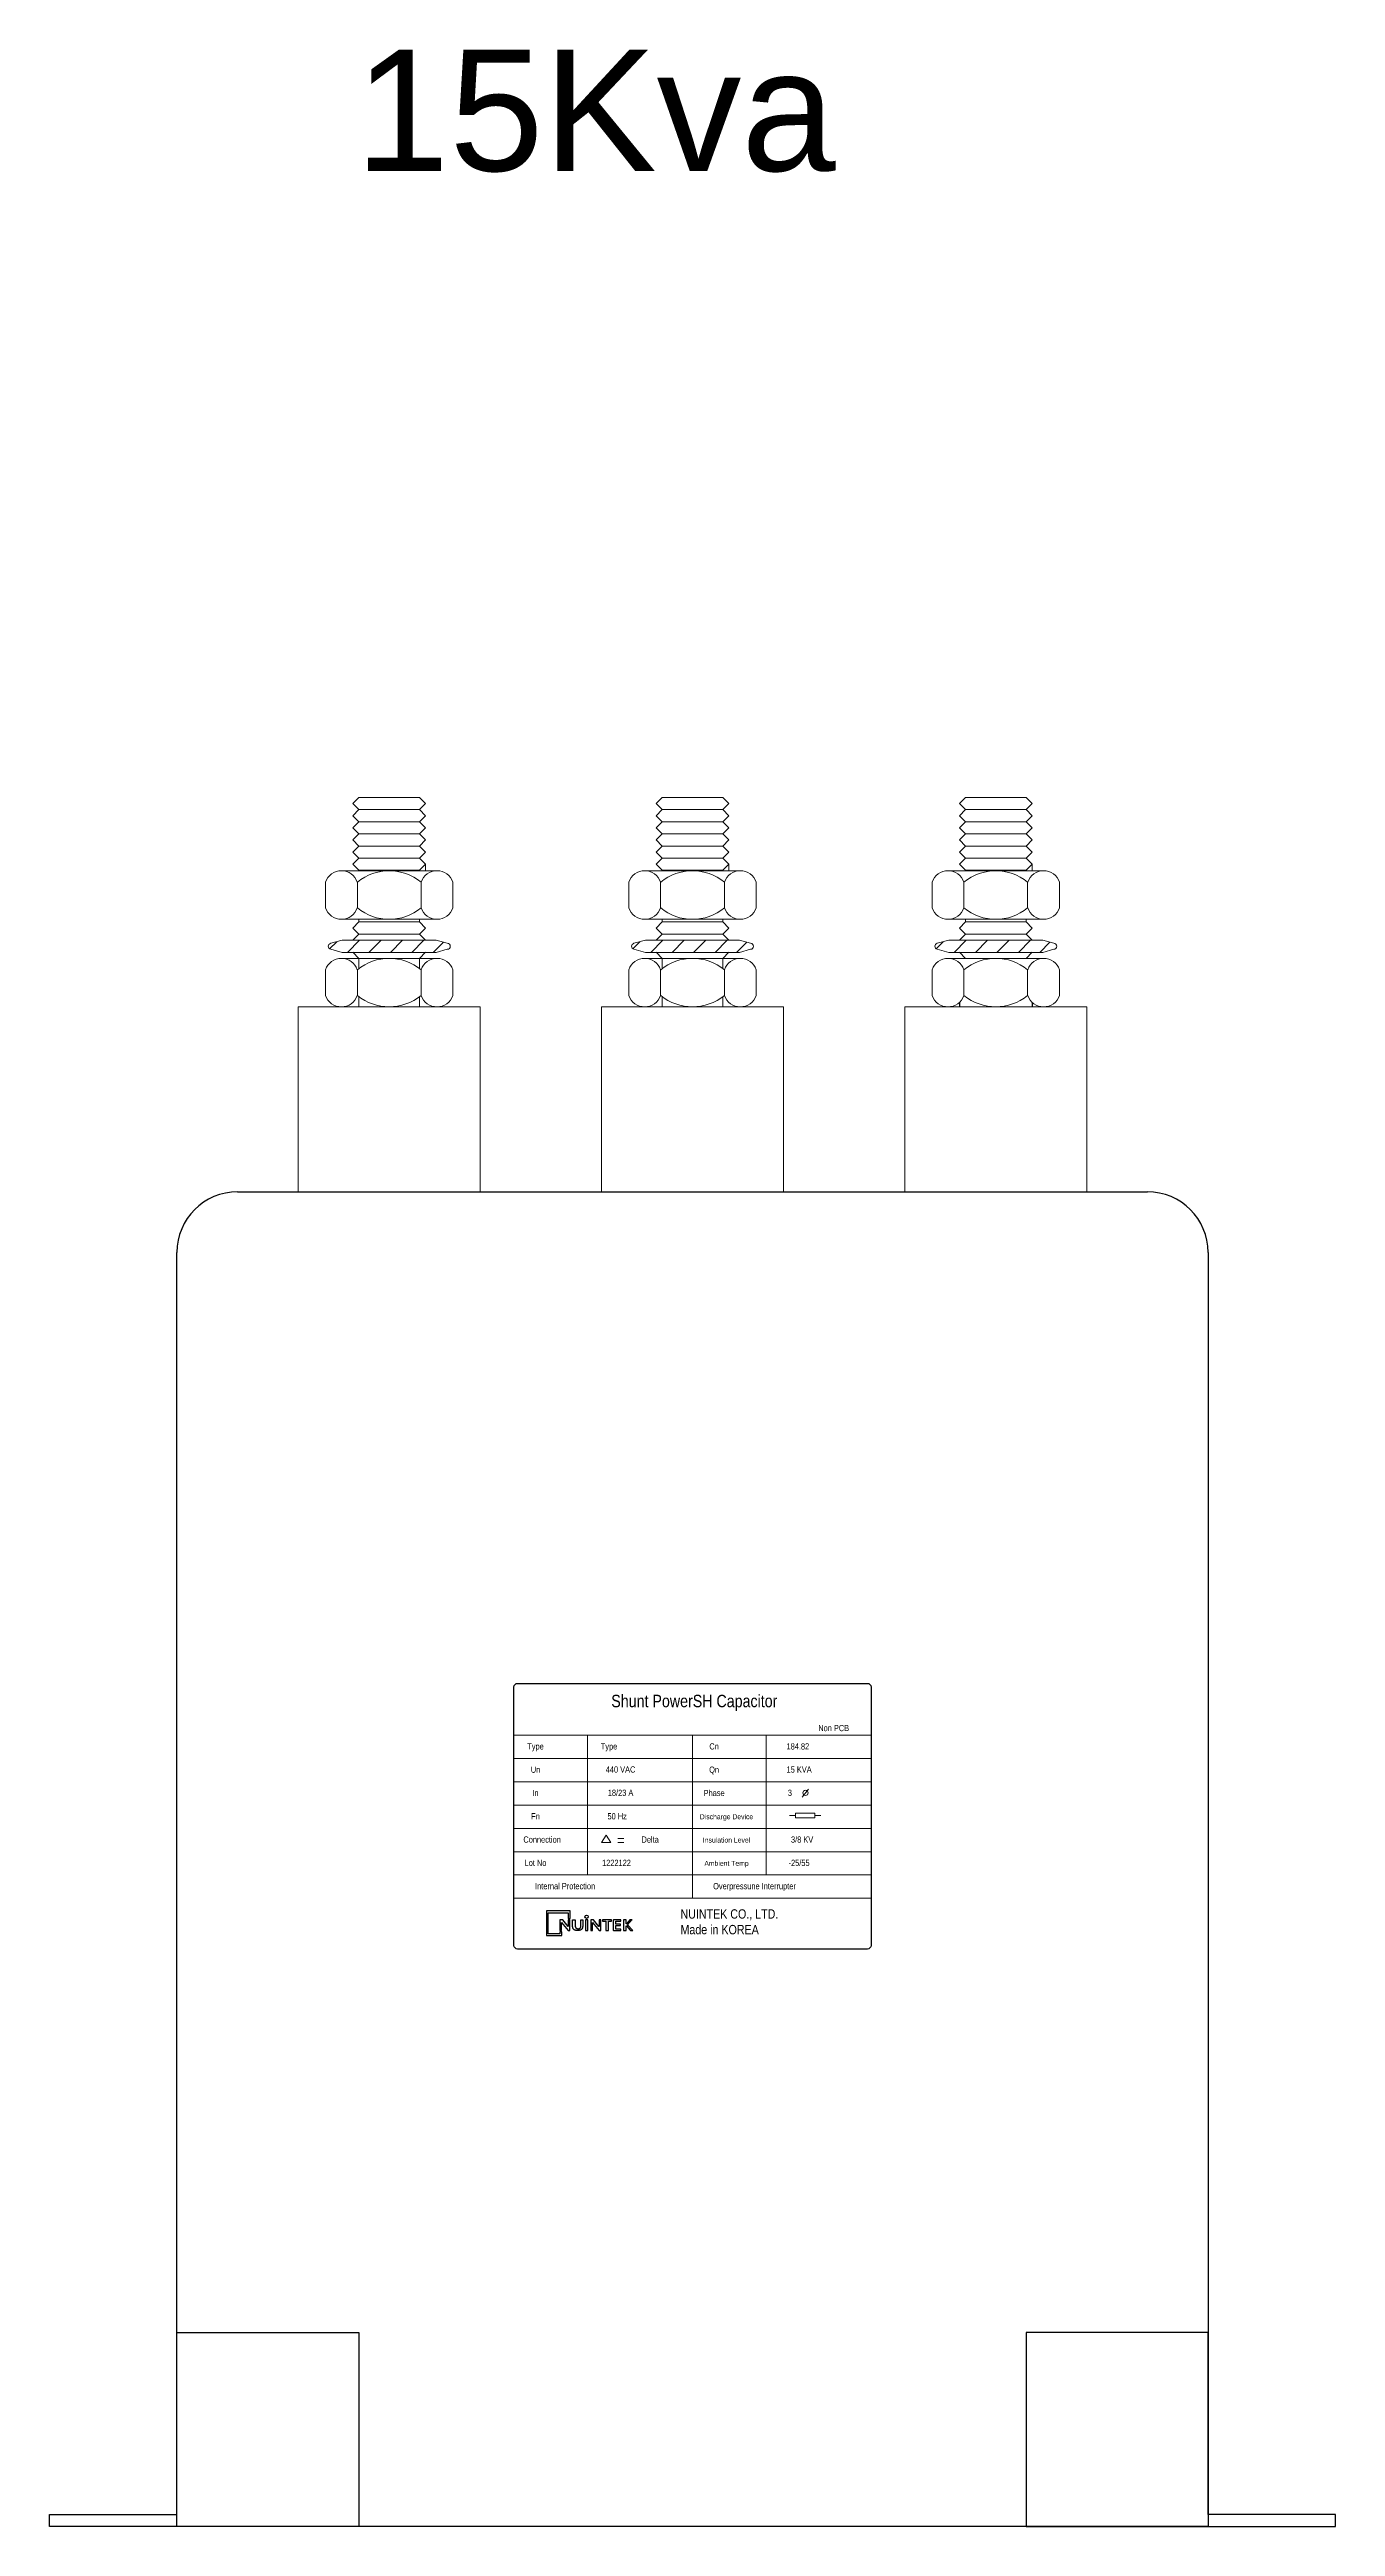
# Model space of a CAD drawing. Header units: millimetres. Extents: x 14 to 2169, y 59 to 467.
# Drawn here: x 274.6 to 486.6, y 58.8 to 467.1 of the extents above; entities that cross this region are included whole.
import ezdxf
from ezdxf.enums import TextEntityAlignment as Align

# ---------------------------------------------------------------- set-up
doc = ezdxf.new("R2010")
doc.units = ezdxf.units.MM
doc.layers.add('00', color=7, linetype='Continuous', lineweight=0)
doc.styles.add('Helvetica-Narrow', font='txt')

# ---------------------------------------------------------------- blocks, each defined once
blk = doc.blocks.new('Nuintek')
at = {"color": 150}
blk.add_lwpolyline([(1.82, 2.33), (1.82, 3.83), (-2.8, 3.83), (-2.8, 3.83), (-2.8, -0.99), (0.18, -0.99), (0.18, -0.23), (-0.18, -0.23), (-0.18, -0.63), (-2.44, -0.63), (-2.44, 3.47), (1.45, 3.47), (1.45, 2.33)], close=True, dxfattribs=at)
for points in [[(-0.11, 0), (0.11, 0, 0.414214), (0.15, 0.04), (0.15, 1.58, -0.70472), (0.17, 1.59), (1.45, 0.03, 0.224867), (1.51, 0), (1.75, 0, 0.414214), (1.79, 0.04), (1.79, 2.07, 0.414214), (1.75, 2.11), (1.49, 2.11, 0.414214), (1.45, 2.07), (1.45, 0.81, -0.706602), (1.43, 0.8), (0.4, 2.08, 0.226187), (0.34, 2.11), (-0.11, 2.11, 0.414214), (-0.15, 2.07), (-0.15, 0.04, 0.414214)], [(4.82, 2.07), (4.82, 0.04, 0.414214), (4.86, 0), (5.23, 0, 0.414214), (5.27, 0.04), (5.27, 2.07, 0.414214), (5.23, 2.11), (4.86, 2.11, 0.414214)], [(5.89, 0), (6.12, 0, 0.414214), (6.16, 0.04), (6.16, 1.58, -0.70472), (6.18, 1.59), (7.45, 0.03, 0.224867), (7.52, 0), (7.76, 0, 0.414214), (7.8, 0.04), (7.8, 2.07, 0.414214), (7.76, 2.11), (7.5, 2.11, 0.414214), (7.46, 2.07), (7.46, 0.81, -0.706602), (7.44, 0.8), (6.4, 2.08, 0.226187), (6.34, 2.11), (5.89, 2.11, 0.414214), (5.85, 2.07), (5.85, 0.04, 0.414214)], [(9.86, 2.11), (8.15, 2.11, 0.414214), (8.11, 2.07), (8.11, 1.89, 0.414214), (8.15, 1.85), (8.74, 1.85, -0.414214), (8.78, 1.81), (8.78, 0.04, 0.414214), (8.82, 0), (9.26, 0, 0.414214), (9.3, 0.04), (9.3, 1.81, -0.414214), (9.34, 1.85), (9.86, 1.85, 0.414214), (9.9, 1.89), (9.9, 2.07, 0.414214)], [(11.68, 2.11), (10.37, 2.11, 0.414214), (10.22, 1.96), (10.22, 0.15, 0.414214), (10.37, 0), (11.68, 0), (11.68, 0.26), (10.74, 0.26, -0.414214), (10.7, 0.3), (10.7, 0.94, -0.414214), (10.74, 0.98), (11.66, 0.98), (11.66, 1.24), (10.74, 1.24, -0.414214), (10.7, 1.28), (10.7, 1.81, -0.414214), (10.74, 1.85), (11.68, 1.85)], [(13.02, 1.14), (13.86, 2.07, 0.650559), (13.85, 2.11), (13.58, 2.11, 0.208632), (13.47, 2.06), (12.77, 1.31, -0.681762), (12.75, 1.31), (12.75, 2.07, 0.414214), (12.71, 2.11), (12.23, 2.11, 0.414214), (12.19, 2.07), (12.19, 0.04, 0.414214), (12.23, 0), (12.71, 0, 0.414214), (12.75, 0.04), (12.75, 0.88, -0.687152), (12.77, 0.89), (13.52, 0.05, 0.212465), (13.64, 0), (13.99, 0, 0.656311), (14.01, 0.04), (13.02, 1.09, -0.390361)]]:
    blk.add_lwpolyline(points, format="xyb", close=True, dxfattribs=at)
blk.add_circle((5.04, 2.69), 0.326, dxfattribs=at)
blk.add_rational_spline([(2.31, 0.85), (2.31, 0.53), (2.41, 0.3), (2.61, 0.16), (2.75, 0.05), (2.95, 0), (3.2, 0), (3.44, 0), (3.82, 0.05), (3.97, 0.16), (4.17, 0.3), (4.27, 0.53), (4.27, 0.85), (4.27, 1.26), (4.27, 1.66), (4.27, 2.07), (4.27, 2.09), (4.25, 2.11), (4.23, 2.11), (4.14, 2.11), (4.06, 2.11), (3.97, 2.11), (3.95, 2.11), (3.93, 2.09), (3.93, 2.07), (3.93, 1.66), (3.93, 1.25), (3.93, 0.83), (3.93, 0.69), (3.88, 0.57), (3.78, 0.48), (3.68, 0.4), (3.54, 0.36), (3.38, 0.36), (3.21, 0.36), (3.08, 0.4), (2.98, 0.48), (2.88, 0.57), (2.83, 0.69), (2.83, 0.83), (2.83, 1.25), (2.83, 1.66), (2.83, 2.07), (2.83, 2.08), (2.83, 2.09), (2.82, 2.1), (2.81, 2.11), (2.8, 2.11), (2.79, 2.11), (2.64, 2.11), (2.5, 2.11), (2.35, 2.11), (2.34, 2.11), (2.33, 2.11), (2.32, 2.1), (2.31, 2.09), (2.31, 2.08), (2.31, 2.07), (2.31, 1.66), (2.31, 1.26), (2.31, 0.85)], [1, 1, 1, 1, 1, 1, 1, 1, 1, 1, 1, 1, 1, 1, 1, 1, 0.804737854124, 0.804737854124, 1, 1, 1, 1, 0.804737854124, 0.804737854124, 1, 1, 1, 1, 1, 1, 1, 1, 1, 1, 1, 1, 1, 1, 1, 1, 1, 1, 1, 0.949253021674, 0.949253021674, 1, 0.949253021674, 0.949253021674, 1, 1, 1, 1, 0.949253021674, 0.949253021674, 1, 0.949253021674, 0.949253021674, 1, 1, 1, 1], degree=3, knots=[0, 0, 0, 0, 1, 1, 1, 2, 2, 2, 3, 3, 3, 4, 4, 4, 5, 5, 5, 6.570796, 6.570796, 6.570796, 7.570796, 7.570796, 7.570796, 9.141593, 9.141593, 9.141593, 10.141593, 10.141593, 10.141593, 11.141593, 11.141593, 11.141593, 12.141593, 12.141593, 12.141593, 13.141593, 13.141593, 13.141593, 14.141593, 14.141593, 14.141593, 15.141593, 15.141593, 15.141593, 15.926991, 15.926991, 15.926991, 16.712389, 16.712389, 16.712389, 17.712389, 17.712389, 17.712389, 18.497787, 18.497787, 18.497787, 19.283185, 19.283185, 19.283185, 20.283185, 20.283185, 20.283185, 20.283185], dxfattribs=at)
blk = doc.blocks.new('*U468')
at = {"color": 74, "lineweight": 5}
for p, q in [((-55, 121.22), (-56, 122.22)), ((-55, 119.22), (-56, 120.22)), ((-45, 121.22), (-55, 121.22)), ((-45, 119.22), (-55, 119.22)), ((-45, 121.22), (-44, 122.22)), ((-45, 119.22), (-44, 120.22)), ((-5, 121.22), (-6, 122.22)), ((-5, 119.22), (-6, 120.22)), ((5, 121.22), (-5, 121.22)), ((5, 119.22), (-5, 119.22)), ((5, 121.22), (6, 122.22)), ((5, 119.22), (6, 120.22)), ((45, 121.22), (44, 122.22)), ((45, 119.22), (44, 120.22)), ((55, 121.22), (45, 121.22)), ((55, 119.22), (45, 119.22)), ((55, 121.22), (56, 122.22)), ((55, 119.22), (56, 120.22)), ((-55, 117.22), (-56, 118.22)), ((-55, 117.22), (-56, 118.22)), ((-55, 115.22), (-56, 116.22)), ((-55, 115.22), (-56, 116.22)), ((-45, 117.22), (-55, 117.22)), ((-45, 117.22), (-55, 117.22)), ((-45, 115.22), (-55, 115.22)), ((-45, 115.22), (-55, 115.22)), ((-45, 117.22), (-44, 118.22)), ((-45, 117.22), (-44, 118.22)), ((-45, 115.22), (-44, 116.22)), ((-45, 115.22), (-44, 116.22)), ((-5, 117.22), (-6, 118.22)), ((-5, 117.22), (-6, 118.22)), ((-5, 115.22), (-6, 116.22)), ((-5, 115.22), (-6, 116.22)), ((5, 117.22), (-5, 117.22)), ((5, 117.22), (-5, 117.22)), ((5, 115.22), (-5, 115.22)), ((5, 115.22), (-5, 115.22)), ((5, 117.22), (6, 118.22)), ((5, 117.22), (6, 118.22)), ((5, 115.22), (6, 116.22)), ((5, 115.22), (6, 116.22)), ((45, 117.22), (44, 118.22)), ((45, 117.22), (44, 118.22)), ((45, 115.22), (44, 116.22)), ((45, 115.22), (44, 116.22)), ((55, 117.22), (45, 117.22)), ((55, 117.22), (45, 117.22)), ((55, 115.22), (45, 115.22)), ((55, 115.22), (45, 115.22)), ((55, 117.22), (56, 118.22)), ((55, 117.22), (56, 118.22)), ((55, 115.22), (56, 116.22)), ((55, 115.22), (56, 116.22)), ((-55, 113.22), (-56, 114.22)), ((-55, 111.22), (-56, 112.22)), ((-45, 113.22), (-55, 113.22)), ((-45, 111.22), (-55, 111.22)), ((-45, 113.22), (-44, 114.22)), ((-45, 111.22), (-44, 112.22)), ((-5, 113.22), (-6, 114.22)), ((-5, 111.22), (-6, 112.22)), ((5, 113.22), (-5, 113.22)), ((5, 111.22), (-5, 111.22)), ((5, 113.22), (6, 114.22)), ((5, 111.22), (6, 112.22)), ((45, 113.22), (44, 114.22)), ((45, 111.22), (44, 112.22)), ((55, 113.22), (45, 113.22)), ((55, 111.22), (45, 111.22)), ((55, 113.22), (56, 114.22)), ((55, 111.22), (56, 112.22)), ((-55, 102.71), (-55, 103.15)), ((-45, 102.71), (-55, 102.71)), ((-45, 102.71), (-45, 103.15)), ((-5, 102.71), (-5, 103.15)), ((5, 102.71), (-5, 102.71)), ((5, 102.71), (5, 103.15)), ((45, 102.71), (45, 103.15)), ((55, 102.71), (45, 102.71)), ((55, 102.71), (55, 103.15)), ((-59.83, 98.29), (-58.66, 99.45)), ((-57.75, 99.7), (-59.65, 99.19)), ((-57.75, 97.7), (-59.65, 98.21)), ((-57.75, 99.7), (-55.5, 99.7)), ((-57.75, 99.7), (-42.25, 99.7)), ((-56.88, 97.7), (-54.88, 99.7)), ((-55, 100.71), (-56, 101.71)), ((-55.99, 99.7), (-56, 99.71)), ((-55.99, 99.7), (-56, 99.71)), ((-45, 100.71), (-55, 100.71)), ((-53.35, 97.7), (-51.35, 99.7)), ((-49.81, 97.7), (-47.81, 99.7)), ((-46.27, 97.7), (-44.27, 99.7)), ((-45, 100.71), (-44, 101.71)), ((-42.25, 99.7), (-44.5, 99.7)), ((-44.01, 99.7), (-44, 99.71)), ((-44.01, 99.7), (-44, 99.71)), ((-42.74, 97.7), (-41.07, 99.37)), ((-40.44, 99.2), (-42.25, 99.7)), ((-40.44, 98.2), (-42.25, 97.7)), ((-9.83, 98.29), (-8.66, 99.45)), ((-7.75, 99.7), (-9.65, 99.19)), ((-7.75, 97.7), (-9.65, 98.21)), ((-7.75, 99.7), (7.75, 99.7)), ((-7.75, 99.7), (-5.5, 99.7)), ((-6.88, 97.7), (-4.88, 99.7)), ((-5, 100.71), (-6, 101.71)), ((-5.99, 99.7), (-6, 99.71)), ((-5.99, 99.7), (-6, 99.71)), ((5, 100.71), (-5, 100.71)), ((-3.35, 97.7), (-1.35, 99.7)), ((0.19, 97.7), (2.19, 99.7)), ((3.73, 97.7), (5.73, 99.7)), ((5, 100.71), (6, 101.71)), ((7.75, 99.7), (5.5, 99.7)), ((5.99, 99.7), (6, 99.71)), ((5.99, 99.7), (6, 99.71)), ((7.26, 97.7), (8.93, 99.37)), ((9.56, 99.2), (7.75, 99.7)), ((9.56, 98.2), (7.75, 97.7)), ((40.17, 98.29), (41.34, 99.45)), ((42.25, 99.7), (40.35, 99.19)), ((42.25, 97.7), (40.35, 98.21)), ((42.25, 99.7), (44.5, 99.7)), ((42.25, 99.7), (57.75, 99.7)), ((43.12, 97.7), (45.12, 99.7)), ((45, 100.71), (44, 101.71)), ((44.01, 99.7), (44, 99.71)), ((44.01, 99.7), (44, 99.71)), ((55, 100.71), (45, 100.71)), ((46.65, 97.7), (48.65, 99.7)), ((50.19, 97.7), (52.19, 99.7)), ((53.73, 97.7), (55.73, 99.7)), ((55, 100.71), (56, 101.71)), ((57.75, 99.7), (55.5, 99.7)), ((55.99, 99.7), (56, 99.71)), ((55.99, 99.7), (56, 99.71)), ((57.26, 97.7), (58.93, 99.37)), ((59.56, 99.2), (57.75, 99.7)), ((59.56, 98.2), (57.75, 97.7)), ((-60.5, 90.59), (-60.5, 94.84)), ((-55.5, 97.7), (-57.75, 97.7)), ((-42.25, 97.7), (-57.75, 97.7)), ((-55, 96.71), (-56, 97.71)), ((-55, 96.71), (-55, 95.03)), ((-45, 96.71), (-55, 96.71)), ((-45, 96.71), (-55, 96.71)), ((-45, 96.71), (-44, 97.71)), ((-45, 96.71), (-44, 97.71)), ((-45, 96.71), (-45, 95.03)), ((-42.25, 97.7), (-44.5, 97.7)), ((-39.5, 90.59), (-39.5, 94.84)), ((-10.5, 90.59), (-10.5, 94.84)), ((7.75, 97.7), (-7.75, 97.7)), ((-5.5, 97.7), (-7.75, 97.7)), ((-5, 96.71), (-6, 97.71)), ((-5, 96.71), (-5, 95.03)), ((5, 96.71), (-5, 96.71)), ((5, 96.71), (-5, 96.71)), ((5, 96.71), (6, 97.71)), ((5, 96.71), (6, 97.71)), ((5, 96.71), (5, 95.03)), ((7.75, 97.7), (5.5, 97.7)), ((10.5, 90.59), (10.5, 94.84)), ((39.5, 90.59), (39.5, 94.84)), ((44.5, 97.7), (42.25, 97.7)), ((57.75, 97.7), (42.25, 97.7)), ((45, 96.71), (44, 97.71)), ((55, 96.71), (45, 96.71)), ((55, 96.71), (45, 96.71)), ((55, 96.71), (56, 97.71)), ((55, 96.71), (56, 97.71)), ((57.75, 97.7), (55.5, 97.7)), ((60.5, 90.59), (60.5, 94.84)), ((-55, 90.39), (-55, 88.71)), ((-45, 90.39), (-45, 88.71)), ((-5, 90.39), (-5, 88.71)), ((5, 90.39), (5, 88.71)), ((-35, 88.71), (-65, 88.71)), ((-65, 88.71), (-65, 58.22)), ((-35, 58.22), (-35, 88.71)), ((-35, 58.22), (-35, 86.71)), ((15, 88.71), (-15, 88.71)), ((-15, 88.71), (-15, 58.22)), ((-15, 88.71), (-15, 58.22)), ((-15, 88.71), (-15, 58.22)), ((15, 58.22), (15, 88.71)), ((15, 58.22), (15, 88.71)), ((15, 58.22), (15, 88.71)), ((15, 58.22), (15, 86.71)), ((15, 58.22), (15, 86.71)), ((15, 58.22), (15, 86.71)), ((65, 88.71), (35, 88.71)), ((35, 88.71), (35, 58.22)), ((35, 88.71), (35, 58.22)), ((35, 88.71), (35, 58.22)), ((65, 58.22), (65, 88.71)), ((65, 58.22), (65, 88.71)), ((65, 58.22), (65, 88.71)), ((65, 58.22), (65, 86.71)), ((65, 58.22), (65, 86.71)), ((65, 58.22), (65, 86.71)), ((-50, 58.22), (-35, 58.22)), ((0, 58.22), (15, 58.22)), ((0, 58.22), (15, 58.22)), ((0, 58.22), (15, 58.22)), ((50, 58.22), (65, 58.22)), ((50, 58.22), (65, 58.22)), ((50, 58.22), (65, 58.22)), ((0, -22.8), (12, -22.8)), ((0, -22.8), (12, -22.8)), ((0, -22.8), (12, -22.8))]:
    blk.add_line(p, q, dxfattribs=at)
at = {"color": 74}
for p, q in [((44, 89.44), (44, 88.71)), ((56.01, 89.43), (56.01, 88.71)), ((-75, 58.22), (75, 58.22)), ((-75, 58.22), (75, 58.22)), ((-85, -161.78), (-85, 48.22)), ((85, 48.22), (85, -161.78)), ((-85, -159.78), (-85, -129.78)), ((-85, -129.78), (-55, -129.78)), ((-55, -129.78), (-55, -161.78)), ((55, -129.78), (55, -161.78)), ((85, -129.78), (55, -129.78)), ((85, -159.78), (85, -129.78)), ((-106, -161.78), (-106, -159.78)), ((-106, -159.78), (-85, -159.78)), ((-55, -161.78), (-106, -161.78)), ((85, -161.78), (-85, -161.78)), ((55, -161.78), (106, -161.78)), ((106, -159.78), (85, -159.78)), ((106, -161.78), (106, -159.78))]:
    blk.add_line(p, q, dxfattribs=at)
at = {"lineweight": 9}
for p, q in [((-29.44, -31.35), (29.44, -31.35)), ((-17.32, -31.35), (-17.32, -54.39)), ((0, -31.35), (0, -58.23)), ((12.12, -31.35), (12.12, -54.39)), ((-29.44, -35.19), (29.44, -35.19)), ((-29.44, -39.03), (29.44, -39.03)), ((18.1, -41.56), (19.11, -40.22)), ((-29.44, -42.87), (29.44, -42.87)), ((16.96, -44.59), (15.99, -44.59)), ((20.17, -44.59), (21.14, -44.59)), ((-29.44, -46.71), (29.44, -46.71)), ((-12.33, -48.36), (-11.3, -48.36)), ((-29.44, -50.55), (29.44, -50.55)), ((-12.33, -49.02), (-11.3, -49.02)), ((-29.44, -54.39), (29.44, -54.39)), ((-29.44, -58.23), (29.44, -58.23))]:
    blk.add_line(p, q, dxfattribs=at)
at = {"color": 150}
blk.add_lwpolyline([(-28.83, -22.8), (28.83, -22.8, -0.414214), (29.44, -23.41), (29.44, -65.99, -0.414214), (28.83, -66.6), (-28.83, -66.6, -0.414214), (-29.44, -65.99), (-29.44, -23.41, -0.414214)], format="xyb", close=True, dxfattribs=at)
at = {"lineweight": 9}
blk.add_lwpolyline([(16.96, -44.98), (20.17, -44.98), (20.17, -44.21), (16.96, -44.21)], close=True, dxfattribs=at)
blk.add_lwpolyline([(-15, -49.06), (-13.44, -49.06), (-14.26, -47.82), (-15, -49.06)], dxfattribs=at)
blk.add_circle((18.63, -40.86), 0.432, dxfattribs=at)
at = {"color": 74, "lineweight": 5}
for centre, start, end in [((-59.54, 98.7), 102.246, 257.754), ((-40.44, 98.7), 270, 90), ((-9.54, 98.7), 102.246, 257.754), ((9.56, 98.7), 270, 90), ((40.46, 98.7), 102.246, 257.754), ((59.56, 98.7), 270, 90)]:
    blk.add_arc(centre, 0.5, start, end, dxfattribs=at)
at = {"color": 74}
for centre, start, end in [((-75, 48.22), 90, 180), ((75, 48.22), 0, 90)]:
    blk.add_arc(centre, 10, start, end, dxfattribs=at)
at = {"layer": '00', "color": 74, "lineweight": 5}
for p, q in [((-56, 122.22), (-55, 123.22)), ((-55, 123.22), (-45, 123.22)), ((-44, 122.22), (-45, 123.22)), ((-6, 122.22), (-5, 123.22)), ((-5, 123.22), (5, 123.22)), ((6, 122.22), (5, 123.22)), ((44, 122.22), (45, 123.22)), ((45, 123.22), (55, 123.22)), ((56, 122.22), (55, 123.22)), ((-56, 120.22), (-55, 121.22)), ((-56, 118.22), (-55, 119.22)), ((-56, 118.22), (-55, 119.22)), ((-55, 121.22), (-45, 121.22)), ((-55, 119.22), (-45, 119.22)), ((-55, 119.22), (-45, 119.22)), ((-44, 120.22), (-45, 121.22)), ((-44, 118.22), (-45, 119.22)), ((-44, 118.22), (-45, 119.22)), ((-6, 120.22), (-5, 121.22)), ((-6, 118.22), (-5, 119.22)), ((-6, 118.22), (-5, 119.22)), ((-5, 121.22), (5, 121.22)), ((-5, 119.22), (5, 119.22)), ((-5, 119.22), (5, 119.22)), ((6, 120.22), (5, 121.22)), ((6, 118.22), (5, 119.22)), ((6, 118.22), (5, 119.22)), ((44, 120.22), (45, 121.22)), ((44, 118.22), (45, 119.22)), ((44, 118.22), (45, 119.22)), ((45, 121.22), (55, 121.22)), ((45, 119.22), (55, 119.22)), ((45, 119.22), (55, 119.22)), ((56, 120.22), (55, 121.22)), ((56, 118.22), (55, 119.22)), ((56, 118.22), (55, 119.22)), ((-56, 116.22), (-55, 117.22)), ((-56, 116.22), (-55, 117.22)), ((-56, 114.22), (-55, 115.22)), ((-55, 117.22), (-45, 117.22)), ((-55, 117.22), (-45, 117.22)), ((-55, 115.22), (-45, 115.22)), ((-44, 116.22), (-45, 117.22)), ((-44, 116.22), (-45, 117.22)), ((-44, 114.22), (-45, 115.22)), ((-6, 116.22), (-5, 117.22)), ((-6, 116.22), (-5, 117.22)), ((-6, 114.22), (-5, 115.22)), ((-5, 117.22), (5, 117.22)), ((-5, 117.22), (5, 117.22)), ((-5, 115.22), (5, 115.22)), ((6, 116.22), (5, 117.22)), ((6, 116.22), (5, 117.22)), ((6, 114.22), (5, 115.22)), ((44, 116.22), (45, 117.22)), ((44, 116.22), (45, 117.22)), ((44, 114.22), (45, 115.22)), ((45, 117.22), (55, 117.22)), ((45, 117.22), (55, 117.22)), ((45, 115.22), (55, 115.22)), ((56, 116.22), (55, 117.22)), ((56, 116.22), (55, 117.22)), ((56, 114.22), (55, 115.22)), ((-42, 111.15), (-58, 111.15)), ((-58, 111.15), (-43.99, 111.15)), ((-56, 112.22), (-55, 113.22)), ((-55, 113.22), (-45, 113.22)), ((-44, 112.22), (-45, 113.22)), ((-44, 111.15), (-44, 112.22)), ((-8, 111.15), (6.01, 111.15)), ((8, 111.15), (-8, 111.15)), ((-6, 112.22), (-5, 113.22)), ((-5, 113.22), (5, 113.22)), ((6, 112.22), (5, 113.22)), ((6, 111.15), (6, 112.22)), ((42, 111.15), (56.01, 111.15)), ((58, 111.15), (42, 111.15)), ((44, 112.22), (45, 113.22)), ((45, 113.22), (55, 113.22)), ((56, 112.22), (55, 113.22)), ((56, 111.15), (56, 112.22)), ((-60.5, 109.27), (-60.5, 105.02)), ((-55.25, 105.02), (-55.25, 109.27)), ((-44.75, 105.02), (-44.75, 109.27)), ((-39.5, 109.27), (-39.5, 105.02)), ((-10.5, 109.27), (-10.5, 105.02)), ((-5.25, 105.02), (-5.25, 109.27)), ((5.25, 105.02), (5.25, 109.27)), ((10.5, 109.27), (10.5, 105.02)), ((39.5, 109.27), (39.5, 105.02)), ((44.75, 105.02), (44.75, 109.27)), ((55.25, 105.02), (55.25, 109.27)), ((60.5, 109.27), (60.5, 105.02)), ((-42, 103.15), (-58, 103.15)), ((-56, 101.71), (-55, 102.71)), ((-55, 102.71), (-45, 102.71)), ((-44, 101.71), (-45, 102.71)), ((8, 103.15), (-8, 103.15)), ((-6, 101.71), (-5, 102.71)), ((-5, 102.71), (5, 102.71)), ((6, 101.71), (5, 102.71)), ((58, 103.15), (42, 103.15)), ((44, 101.71), (45, 102.71)), ((45, 102.71), (55, 102.71)), ((56, 101.71), (55, 102.71)), ((-56, 99.71), (-55, 100.71)), ((-56, 99.71), (-55, 100.71)), ((-55, 100.71), (-45, 100.71)), ((-55, 100.71), (-45, 100.71)), ((-44, 99.71), (-45, 100.71)), ((-44, 99.71), (-45, 100.71)), ((-6, 99.71), (-5, 100.71)), ((-6, 99.71), (-5, 100.71)), ((-5, 100.71), (5, 100.71)), ((-5, 100.71), (5, 100.71)), ((6, 99.71), (5, 100.71)), ((6, 99.71), (5, 100.71)), ((44, 99.71), (45, 100.71)), ((44, 99.71), (45, 100.71)), ((45, 100.71), (55, 100.71)), ((45, 100.71), (55, 100.71)), ((56, 99.71), (55, 100.71)), ((56, 99.71), (55, 100.71)), ((-60.5, 90.59), (-60.5, 94.84)), ((-60.5, 94.84), (-60.5, 90.59)), ((-58, 96.71), (-43.99, 96.71)), ((-42, 96.71), (-58, 96.71)), ((-55.25, 90.59), (-55.25, 94.84)), ((-55, 96.71), (-45, 96.71)), ((-44.75, 90.59), (-44.75, 94.84)), ((-39.5, 90.59), (-39.5, 94.84)), ((-39.5, 94.84), (-39.5, 90.59)), ((-10.5, 94.84), (-10.5, 90.59)), ((-10.5, 90.59), (-10.5, 94.84)), ((8, 96.71), (-8, 96.71)), ((-8, 96.71), (6.01, 96.71)), ((-5.25, 90.59), (-5.25, 94.84)), ((-5, 96.71), (5, 96.71)), ((5.25, 90.59), (5.25, 94.84)), ((10.5, 94.84), (10.5, 90.59)), ((10.5, 90.59), (10.5, 94.84)), ((39.5, 94.84), (39.5, 90.59)), ((39.5, 90.59), (39.5, 94.84)), ((58, 96.71), (42, 96.71)), ((42, 96.71), (56.01, 96.71)), ((44.75, 90.59), (44.75, 94.84)), ((45, 96.71), (55, 96.71)), ((55.25, 90.59), (55.25, 94.84)), ((60.5, 94.84), (60.5, 90.59)), ((60.5, 90.59), (60.5, 94.84)), ((-42, 88.71), (-58, 88.71)), ((-42, 88.71), (-58, 88.71)), ((-56.01, 88.71), (-43.99, 88.71)), ((8, 88.71), (-8, 88.71)), ((8, 88.71), (-8, 88.71)), ((-6.01, 88.71), (6.01, 88.71)), ((58, 88.71), (42, 88.71)), ((58, 88.71), (42, 88.71)), ((43.99, 88.71), (56.01, 88.71))]:
    blk.add_line(p, q, dxfattribs=at)
for centre, radius, start, end in [((-57.88, 108.38), 2.77, 18.8098, 161.1902), ((-50, 102.86), 8.28, 50.6699, 129.3301), ((-42.12, 108.38), 2.77, 18.8098, 161.1902), ((-7.88, 108.38), 2.77, 18.8098, 161.1902), ((0, 102.86), 8.28, 50.6699, 129.3301), ((7.88, 108.38), 2.77, 18.8098, 161.1902), ((42.12, 108.38), 2.77, 18.8098, 161.1902), ((50, 102.86), 8.28, 50.6699, 129.3301), ((57.88, 108.38), 2.77, 18.8098, 161.1902), ((-57.88, 105.92), 2.77, 198.8098, 341.1902), ((-50, 111.43), 8.28, 230.6699, 309.3301), ((-42.12, 105.92), 2.77, 198.8098, 341.1902), ((-7.88, 105.92), 2.77, 198.8098, 341.1902), ((0, 111.43), 8.28, 230.6699, 309.3301), ((7.88, 105.92), 2.77, 198.8098, 341.1902), ((42.12, 105.92), 2.77, 198.8098, 341.1902), ((50, 111.43), 8.28, 230.6699, 309.3301), ((57.88, 105.92), 2.77, 198.8098, 341.1902), ((-57.88, 93.94), 2.77, 18.8098, 161.1902), ((-50, 88.43), 8.28, 50.6699, 129.3301), ((-42.12, 93.94), 2.77, 18.8098, 161.1902), ((-7.88, 93.94), 2.77, 18.8098, 161.1902), ((0, 88.43), 8.28, 50.6699, 129.3301), ((7.88, 93.94), 2.77, 18.8098, 161.1902), ((42.12, 93.94), 2.77, 18.8098, 161.1902), ((50, 88.43), 8.28, 50.6699, 129.3301), ((57.88, 93.94), 2.77, 18.8098, 161.1902), ((-57.88, 91.48), 2.77, 198.8098, 341.1902), ((-57.88, 91.48), 2.77, 198.8098, 341.1902), ((-50, 97), 8.28, 230.6699, 309.3301), ((-50, 97), 8.28, 230.6699, 309.3301), ((-42.12, 91.48), 2.77, 198.8098, 341.1902), ((-42.12, 91.48), 2.77, 198.8098, 341.1902), ((-7.88, 91.48), 2.77, 198.8098, 341.1902), ((-7.88, 91.48), 2.77, 198.8098, 341.1902), ((0, 97), 8.28, 230.6699, 309.3301), ((0, 97), 8.28, 230.6699, 309.3301), ((7.88, 91.48), 2.77, 198.8098, 341.1902), ((7.88, 91.48), 2.77, 198.8098, 341.1902), ((42.12, 91.48), 2.77, 198.8098, 341.1902), ((42.12, 91.48), 2.77, 198.8098, 341.1902), ((50, 97), 8.28, 230.6699, 309.3301), ((50, 97), 8.28, 230.6699, 309.3301), ((57.88, 91.48), 2.77, 198.8098, 341.1902), ((57.88, 91.48), 2.77, 198.8098, 341.1902)]:
    blk.add_arc(centre, radius, start, end, dxfattribs=at)
at = {"xscale": 0.8469964196410728, "yscale": 0.8469964196410728, "zscale": 0.8469964196410728}
blk.add_blockref('Nuintek', (-21.72, -63.55), dxfattribs=at)
at = {"style": 'Helvetica-Narrow'}
for s, height, p in [('Shunt PowerSH Capacitor', 2.048, (0.3, -25.71)), ('Cn', 1.024, (3.56, -33.19)), ('184.82', 1.024, (17.37, -33.19)), ('Non PCB', 1.024, (23.28, -30.17)), ('Type', 1.024, (-25.88, -33.19)), ('Un', 1.024, (-25.88, -37.03)), ('Type', 1.024, (-13.76, -33.19)), ('Qn', 1.024, (3.56, -37.03)), ('In', 1.024, (-25.88, -40.87)), ('18/23 A', 1.024, (-11.86, -40.84)), ('Phase', 1.024, (3.56, -40.87)), ('3', 1.02, (16.06, -40.84)), ('Fn', 1.024, (-25.88, -44.71)), ('50 Hz', 1.024, (-12.42, -44.71)), ('Discharge Device', 0.8192, (5.61, -44.79)), ('Connection', 1.024, (-24.79, -48.55)), ('Delta', 1.024, (-6.98, -48.55)), ('Insulation Level', 0.8192, (5.61, -48.63)), ('3/8 KV', 1.024, (18.07, -48.55)), ('Lot No', 1.024, (-25.88, -52.39)), ('1222122', 1.024, (-12.53, -52.39)), ('Ambient Temp', 0.8192, (5.61, -52.47)), ('-25/55', 1.024, (17.57, -52.39)), ('Internal Protection', 1.024, (-21, -56.23)), ('Overpressune Interrupter', 1.024, (10.22, -56.23))]:
    blk.add_text(s, height=height, dxfattribs=at).set_placement(p, align=Align.MIDDLE_CENTER)
at = {"color": 1, "style": 'Helvetica-Narrow'}
for s, p in [('440 VAC', (-11.86, -37)), ('15 KVA', (17.58, -37))]:
    blk.add_text(s, height=1.024, dxfattribs=at).set_placement(p, align=Align.MIDDLE_CENTER)
at = {"style": 'Helvetica-Narrow'}
for s, p in [('NUINTEK CO., LTD.', (-1.98, -60.81)), ('Made in KOREA', (-1.98, -63.39))]:
    blk.add_text(s, height=1.536, dxfattribs=at).set_placement(p, align=Align.MIDDLE_LEFT)

msp = doc.modelspace()

# ---------------------------------------------------------------- block references
msp.add_blockref('*U468', (380.64, 220.58))

# ---------------------------------------------------------------- texts
at = {"color": 7, "insert": (364.62, 456.95), "char_height": 20, "attachment_point": 5}
msp.add_mtext('{\\fArial|b0|i0|c0|p34;15Kva}', dxfattribs=at)

doc.saveas('drawing.dxf')
